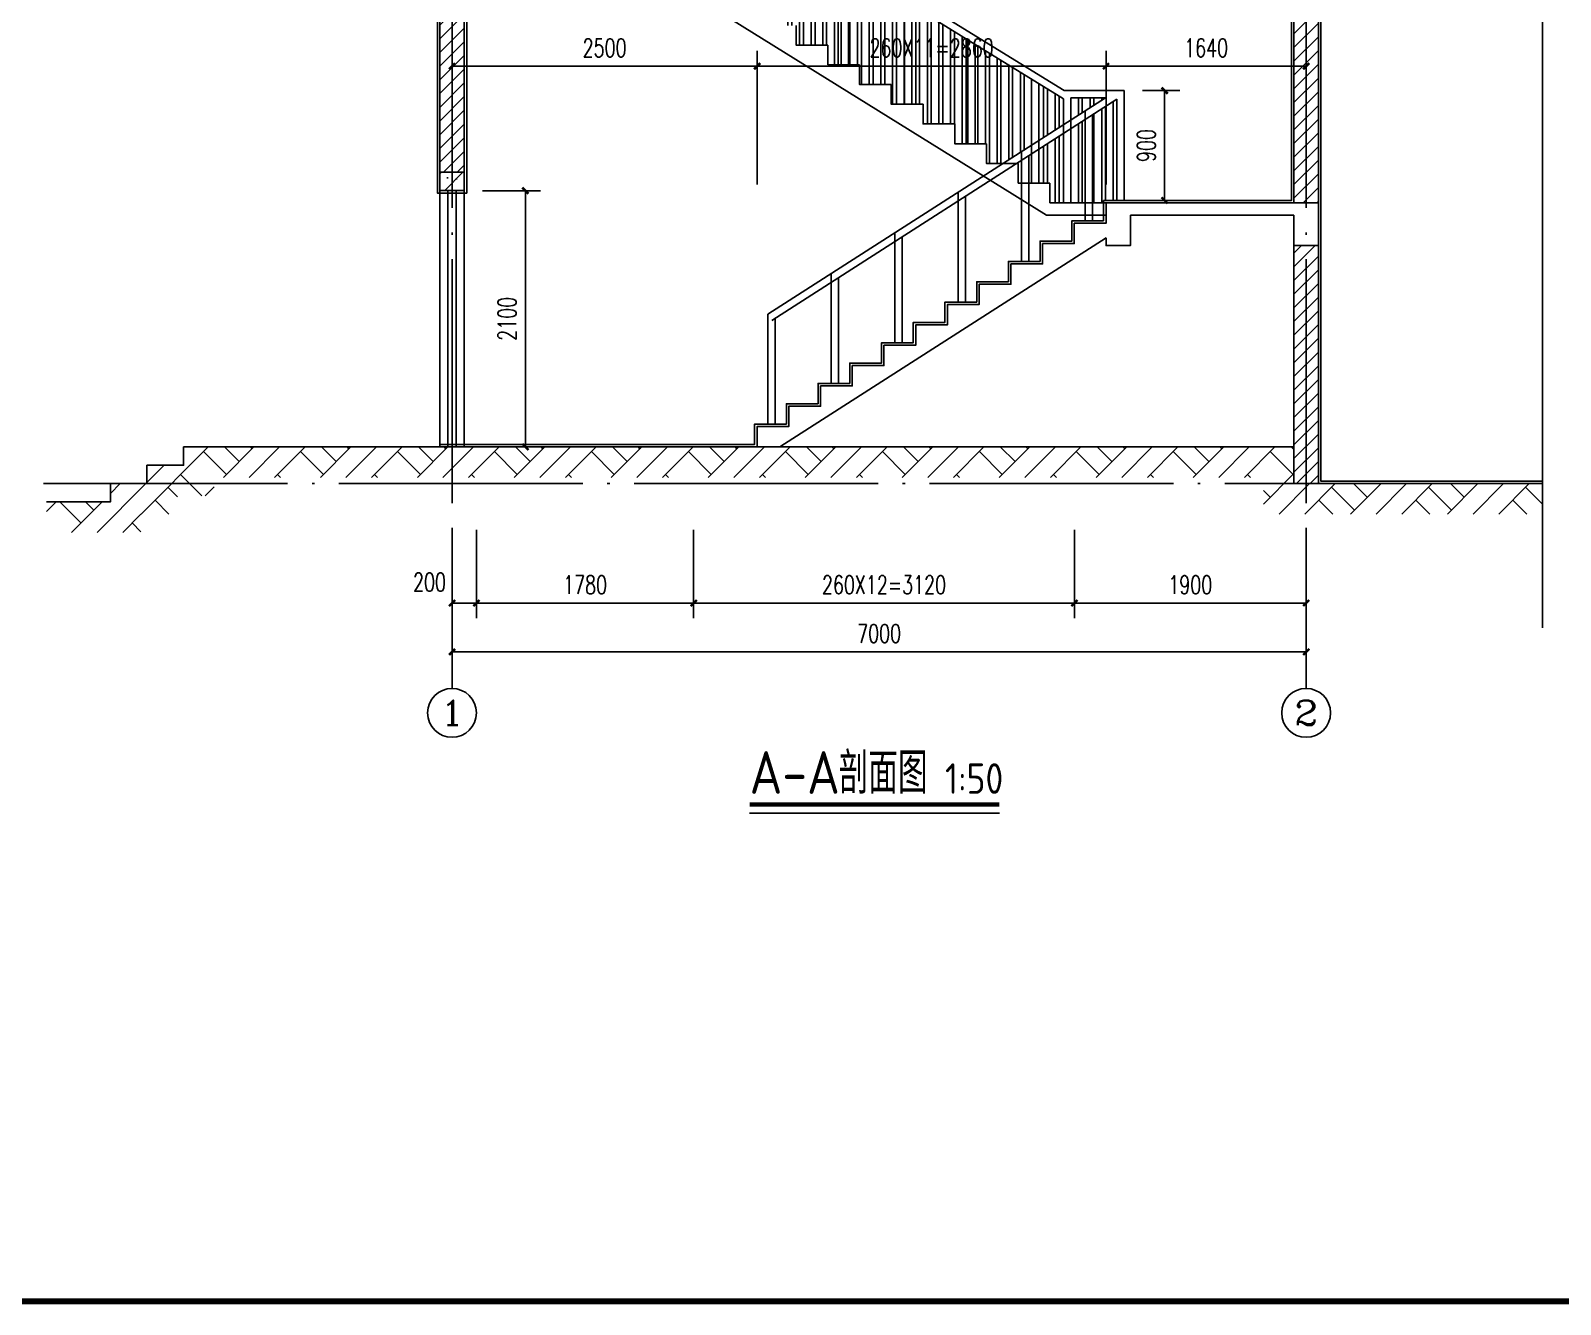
# Model space of a CAD drawing. Extents: x -4747 to 1060961, y -766984 to 396631.
# Drawn here: x 435250 to 447787, y -374389 to -363952 of the extents above; entities that cross this region are included whole.
import ezdxf
from ezdxf.enums import TextEntityAlignment as Align

# ---------------------------------------------------------------- set-up
doc = ezdxf.new("R2010")
doc.units = 0
doc.header["$LTSCALE"] = 1000
doc.header["$MEASUREMENT"] = 0
doc.linetypes.add('DOTE', pattern=[2.42, 2, -0.2, 0.02, -0.2])
doc.layers.get('0').update_dxf_attribs({"linetype": 'CONTINUOUS'})
doc.layers.get('DEFPOINTS').update_dxf_attribs({"linetype": 'CONTINUOUS'})
for name, color, linetype in [('AXIS', 3, 'CONTINUOUS'), ('AXIS_TEXT', 7, 'CONTINUOUS'), ('DIM_SYMB', 3, 'CONTINUOUS'), ('DOTE', 1, 'DOTE'), ('PUB_DIM', 3, 'CONTINUOUS'), ('PUB_TEXT', 7, 'CONTINUOUS'), ('PUB_TITLE', 4, 'CONTINUOUS'), ('STAIR', 2, 'CONTINUOUS'), ('WALL', 6, 'CONTINUOUS'), ('WINDOW', 4, 'CONTINUOUS'), ('剖面填充', 147, 'CONTINUOUS'), ('栏杆', 56, 'CONTINUOUS'), ('详图线条', 9, 'CONTINUOUS')]:
    doc.layers.add(name, color=color, linetype=linetype)
doc.styles.add('_TCH_AXIS', font='COMPLEX', dxfattribs={"bigfont": 'GBCBIG'})
doc.styles.add('DIM_FONT', font='SIMPLEX', dxfattribs={"width": 0.7, "bigfont": 'GBCBIG'})
doc.styles.get("Standard").update_dxf_attribs({"font": 'gbenor.shx', "bigfont": 'gbcbig.shx'})
doc.dimstyles.new('DIMN50', dxfattribs={"dimscale": 0.5, "dimtxt": 300, "dimasz": 100, "dimexe": 250, "dimexo": 300, "dimgap": 150, "dimtad": 1, "dimdec": 0, "dimzin": 0, "dimtxsty": 'DIM_FONT', "dimblk": 'ARCHTICK', "dimcen": 0.09, "dimclrt": 7, "dimazin": 3, "dimtfac": 1, "dimtdec": 0, "dimtix": 1, "dimtmove": 0, "dimatfit": 3, "dimtolj": 1, "dimtzin": 0})

# ---------------------------------------------------------------- blocks, each defined once
blk = doc.blocks.new('_ARCHTICK')
at = {"color": 0, "linetype": 'BYBLOCK', "const_width": 0.4}
blk.add_lwpolyline([(-0.5, -0.5), (0.5, 0.5)], dxfattribs=at)
blk = doc.blocks.new('*D331')
at = {"layer": 'DEFPOINTS', "color": 0}
for p in [(438804, -365264), (439305, -365264), (438804, -367364)]:
    blk.add_point(p, dxfattribs=at)
at = {"layer": 'PUB_DIM', "color": 0}
for p, q in [((438954, -365264), (439430, -365264)), ((439305, -367364), (439305, -365264)), ((438954, -367364), (439430, -367364))]:
    blk.add_line(p, q, dxfattribs=at)
at = {"layer": 'PUB_DIM', "color": 0, "xscale": 50, "yscale": 50, "zscale": 50}
for p, rotation in [((439305, -365264), 90), ((439305, -367364), 270)]:
    blk.add_blockref('_ARCHTICK', p, dxfattribs=dict(at, rotation=rotation))
at = {"layer": 'PUB_DIM', "color": 7, "insert": (439155, -366314), "char_height": 150, "attachment_point": 5, "rotation": 90, "style": 'DIM_FONT'}
blk.add_mtext('\\A1;2100', dxfattribs=at)
blk = doc.blocks.new('*D344')
at = {"layer": 'DEFPOINTS', "color": 0}
for p in [(441204, -364244), (438704, -365364), (441204, -365364)]:
    blk.add_point(p, dxfattribs=at)
at = {"layer": 'PUB_DIM', "color": 0}
for p, q in [((438704, -365214), (438704, -364119)), ((441204, -365214), (441204, -364119)), ((438704, -364244), (441204, -364244))]:
    blk.add_line(p, q, dxfattribs=at)
at = {"layer": 'PUB_DIM', "color": 0, "xscale": 50, "yscale": 50, "zscale": 50, "rotation": 180}
blk.add_blockref('_ARCHTICK', (438704, -364244), dxfattribs=at)
at = {"layer": 'PUB_DIM', "color": 0, "xscale": 50, "yscale": 50, "zscale": 50}
blk.add_blockref('_ARCHTICK', (441204, -364244), dxfattribs=at)
at = {"layer": 'PUB_DIM', "color": 7, "insert": (439954, -364094), "char_height": 150, "attachment_point": 5, "style": 'DIM_FONT'}
blk.add_mtext('\\A1;2500', dxfattribs=at)
blk = doc.blocks.new('*D345')
at = {"layer": 'DEFPOINTS', "color": 0}
for p in [(444064, -364244), (441204, -365364), (444064, -365364)]:
    blk.add_point(p, dxfattribs=at)
at = {"layer": 'PUB_DIM', "color": 0}
for p, q in [((441204, -365214), (441204, -364119)), ((444064, -365214), (444064, -364119)), ((441204, -364244), (444064, -364244))]:
    blk.add_line(p, q, dxfattribs=at)
at = {"layer": 'PUB_DIM', "color": 0, "xscale": 50, "yscale": 50, "zscale": 50, "rotation": 180}
blk.add_blockref('_ARCHTICK', (441204, -364244), dxfattribs=at)
at = {"layer": 'PUB_DIM', "color": 0, "xscale": 50, "yscale": 50, "zscale": 50}
blk.add_blockref('_ARCHTICK', (444064, -364244), dxfattribs=at)
at = {"layer": 'PUB_DIM', "color": 7, "insert": (442634, -364094), "char_height": 150, "attachment_point": 5, "style": 'DIM_FONT'}
blk.add_mtext('\\A1;260X11=2860', dxfattribs=at)
blk = doc.blocks.new('*D346')
at = {"layer": 'DEFPOINTS', "color": 0}
for p in [(445704, -364244), (444064, -365364), (445704, -365364)]:
    blk.add_point(p, dxfattribs=at)
at = {"layer": 'PUB_DIM', "color": 0}
for p, q in [((444064, -365214), (444064, -364119)), ((445704, -365214), (445704, -364119)), ((444064, -364244), (445704, -364244))]:
    blk.add_line(p, q, dxfattribs=at)
at = {"layer": 'PUB_DIM', "color": 0, "xscale": 50, "yscale": 50, "zscale": 50, "rotation": 180}
blk.add_blockref('_ARCHTICK', (444064, -364244), dxfattribs=at)
at = {"layer": 'PUB_DIM', "color": 0, "xscale": 50, "yscale": 50, "zscale": 50}
blk.add_blockref('_ARCHTICK', (445704, -364244), dxfattribs=at)
at = {"layer": 'PUB_DIM', "color": 7, "insert": (444884, -364094), "char_height": 150, "attachment_point": 5, "style": 'DIM_FONT'}
blk.add_mtext('\\A1;1640', dxfattribs=at)
blk = doc.blocks.new('*D347')
at = {"layer": 'DEFPOINTS', "color": 0}
for p in [(438704, -367894), (438904, -367894), (438904, -368643)]:
    blk.add_point(p, dxfattribs=at)
at = {"layer": 'PUB_DIM', "color": 0}
for p, q in [((438704, -368044), (438704, -368768)), ((438904, -368044), (438904, -368768)), ((438704, -368643), (438904, -368643))]:
    blk.add_line(p, q, dxfattribs=at)
at = {"layer": 'PUB_DIM', "color": 0, "xscale": 50, "yscale": 50, "zscale": 50, "rotation": 180}
blk.add_blockref('_ARCHTICK', (438704, -368643), dxfattribs=at)
at = {"layer": 'PUB_DIM', "color": 0, "xscale": 50, "yscale": 50, "zscale": 50}
blk.add_blockref('_ARCHTICK', (438904, -368643), dxfattribs=at)
at = {"layer": 'PUB_DIM', "color": 7, "insert": (438519, -368471), "char_height": 150, "attachment_point": 5, "style": 'DIM_FONT'}
blk.add_mtext('\\A1;200', dxfattribs=at)
blk = doc.blocks.new('*D348')
at = {"layer": 'DEFPOINTS', "color": 0}
for p in [(438904, -367894), (440684, -367894), (440684, -368643)]:
    blk.add_point(p, dxfattribs=at)
at = {"layer": 'PUB_DIM', "color": 0}
for p, q in [((438904, -368044), (438904, -368768)), ((440684, -368044), (440684, -368768)), ((438904, -368643), (440684, -368643))]:
    blk.add_line(p, q, dxfattribs=at)
at = {"layer": 'PUB_DIM', "color": 0, "xscale": 50, "yscale": 50, "zscale": 50, "rotation": 180}
blk.add_blockref('_ARCHTICK', (438904, -368643), dxfattribs=at)
at = {"layer": 'PUB_DIM', "color": 0, "xscale": 50, "yscale": 50, "zscale": 50}
blk.add_blockref('_ARCHTICK', (440684, -368643), dxfattribs=at)
at = {"layer": 'PUB_DIM', "color": 7, "insert": (439794, -368493), "char_height": 150, "attachment_point": 5, "style": 'DIM_FONT'}
blk.add_mtext('\\A1;1780', dxfattribs=at)
blk = doc.blocks.new('*D349')
at = {"layer": 'DEFPOINTS', "color": 0}
for p in [(440684, -367894), (443804, -367894), (443804, -368643)]:
    blk.add_point(p, dxfattribs=at)
at = {"layer": 'PUB_DIM', "color": 0}
for p, q in [((440684, -368044), (440684, -368768)), ((443804, -368044), (443804, -368768)), ((440684, -368643), (443804, -368643))]:
    blk.add_line(p, q, dxfattribs=at)
at = {"layer": 'PUB_DIM', "color": 0, "xscale": 50, "yscale": 50, "zscale": 50, "rotation": 180}
blk.add_blockref('_ARCHTICK', (440684, -368643), dxfattribs=at)
at = {"layer": 'PUB_DIM', "color": 0, "xscale": 50, "yscale": 50, "zscale": 50}
blk.add_blockref('_ARCHTICK', (443804, -368643), dxfattribs=at)
at = {"layer": 'PUB_DIM', "color": 7, "insert": (442244, -368493), "char_height": 150, "attachment_point": 5, "style": 'DIM_FONT'}
blk.add_mtext('\\A1;260X12=3120', dxfattribs=at)
blk = doc.blocks.new('*D350')
at = {"layer": 'DEFPOINTS', "color": 0}
for p in [(443804, -367894), (445704, -367894), (445704, -368643)]:
    blk.add_point(p, dxfattribs=at)
at = {"layer": 'PUB_DIM', "color": 0}
for p, q in [((443804, -368044), (443804, -368768)), ((445704, -368044), (445704, -368768)), ((443804, -368643), (445704, -368643))]:
    blk.add_line(p, q, dxfattribs=at)
at = {"layer": 'PUB_DIM', "color": 0, "xscale": 50, "yscale": 50, "zscale": 50, "rotation": 180}
blk.add_blockref('_ARCHTICK', (443804, -368643), dxfattribs=at)
at = {"layer": 'PUB_DIM', "color": 0, "xscale": 50, "yscale": 50, "zscale": 50}
blk.add_blockref('_ARCHTICK', (445704, -368643), dxfattribs=at)
at = {"layer": 'PUB_DIM', "color": 7, "insert": (444754, -368493), "char_height": 150, "attachment_point": 5, "style": 'DIM_FONT'}
blk.add_mtext('\\A1;1900', dxfattribs=at)
blk = doc.blocks.new('*D351')
at = {"layer": 'DEFPOINTS', "color": 0}
for p in [(438704, -368294), (445704, -368294), (445704, -369043)]:
    blk.add_point(p, dxfattribs=at)
at = {"layer": 'PUB_DIM', "color": 0}
for p, q in [((438704, -368444), (438704, -369168)), ((445704, -368444), (445704, -369168)), ((438704, -369043), (445704, -369043))]:
    blk.add_line(p, q, dxfattribs=at)
at = {"layer": 'PUB_DIM', "color": 0, "xscale": 50, "yscale": 50, "zscale": 50, "rotation": 180}
blk.add_blockref('_ARCHTICK', (438704, -369043), dxfattribs=at)
at = {"layer": 'PUB_DIM', "color": 0, "xscale": 50, "yscale": 50, "zscale": 50}
blk.add_blockref('_ARCHTICK', (445704, -369043), dxfattribs=at)
at = {"layer": 'PUB_DIM', "color": 7, "insert": (442204, -368893), "char_height": 150, "attachment_point": 5, "style": 'DIM_FONT'}
blk.add_mtext('\\A1;7000', dxfattribs=at)
blk = doc.blocks.new('*D352')
at = {"layer": 'DEFPOINTS', "color": 0}
for p in [(444212, -364444), (444544, -364444), (444212, -365344)]:
    blk.add_point(p, dxfattribs=at)
at = {"layer": 'PUB_DIM', "color": 0}
for p, q in [((444362, -364444), (444669, -364444)), ((444544, -365344), (444544, -364444)), ((444362, -365344), (444669, -365344))]:
    blk.add_line(p, q, dxfattribs=at)
at = {"layer": 'PUB_DIM', "color": 0, "xscale": 50, "yscale": 50, "zscale": 50}
for p, rotation in [((444544, -364444), 90), ((444544, -365344), 270)]:
    blk.add_blockref('_ARCHTICK', p, dxfattribs=dict(at, rotation=rotation))
at = {"layer": 'PUB_DIM', "color": 7, "insert": (444394, -364894), "char_height": 150, "attachment_point": 5, "rotation": 90, "style": 'DIM_FONT'}
blk.add_mtext('\\A1;900', dxfattribs=at)

msp = doc.modelspace()

# ---------------------------------------------------------------- hatches: boundary and pattern name
at = {"layer": '剖面填充'}
h = msp.add_hatch(dxfattribs=at)
h.set_pattern_fill('ANSI31', color=256, scale=50, style=0)
h.set_pattern_definition([(45, (-134139.53, 222138.95), (-56.126601, 56.126601), [])])
h.paths.add_polyline_path([(445803.7, -365713.6), (445603.7, -365713.6), (445603.7, -367663.6), (445803.7, -367663.6)])
h.paths.add_polyline_path([(445803.7, -361513.6), (445603.7, -361513.6), (445603.7, -365363.6), (445803.7, -365363.6)])
h.paths.add_polyline_path([(438803.7, -363663.6), (438603.7, -363663.6), (438603.7, -365113.6), (438803.7, -365113.6)])
h.paths.add_polyline_path([(438803.7, -362363.6), (438603.7, -362363.6), (438603.7, -363263.6), (438803.7, -363263.6)])
h.paths.add_polyline_path([(438803.7, -359563.6), (438603.7, -359563.6), (438603.7, -360413.6), (438803.7, -360413.6)])
h.paths.add_polyline_path([(445803.7, -357513.6), (445603.7, -357513.6), (445603.7, -358913.6), (445803.7, -358913.6)])
h.paths.add_polyline_path([(438803.7, -358283.6), (438803.7, -358263.6), (438603.7, -358263.6), (438603.7, -359163.6), (438803.7, -359163.6)])
h.paths.add_polyline_path([(438803.7, -355563.6), (438603.7, -355563.6), (438603.7, -356313.6), (438803.7, -356313.6)])
h.paths.add_polyline_path([(438803.7, -354263.6), (438603.7, -354263.6), (438603.7, -355163.6), (438803.7, -355163.6)])
h.paths.add_polyline_path([(445803.7, -355513.6), (445603.7, -355513.6), (445603.7, -357163.6), (445803.7, -357163.6)])
h.paths.add_polyline_path([(445803.7, -354013.6), (445603.7, -354013.6), (445603.7, -355163.6), (445803.7, -355163.6)])
h.paths.add_polyline_path([(445803.7, -351063.6), (445603.7, -351063.6), (445603.7, -353663.6), (445803.7, -353663.6)])
h.paths.add_polyline_path([(438803.7, -351263.6), (438603.7, -351263.6), (438603.7, -352163.6), (438803.7, -352163.6)])
h.paths.add_polyline_path([(438803.7, -348263.6), (438603.7, -348263.6), (438603.7, -349313.6), (438803.7, -349313.6)])
h = msp.add_hatch(dxfattribs=at)
h.set_pattern_fill('钢筋混凝土', color=256, scale=50, style=0)
h.set_pattern_definition([(45, (-134139.53, 222138.95), (-88.388348, 88.388348), []), (50, (-134139.53, 222138.95), (358.63009, -31.37607), [37.5, -412.5]), (355, (-134139.53, 222138.95), (-69.37567, 376.09607), [30, -330]), (100.4514, (-134109.64, 222136.33), (289.25469, 344.71977), [31.8701, -350.57106]), (46.1842, (-134139.53, 222238.95), (533.62052, -82.7595), [56.25, -618.75]), (96.6356, (-134095.06, 222232.05), (467.33135, 487.05894), [47.80514, -525.8565]), (351.1842, (-134139.53, 222238.95), (467.33097, 487.0593), [45, -495]), (21, (-134089.53, 222213.95), (298.45353, -201.30945), [37.5, -412.5]), (326, (-134089.53, 222213.95), (121.65767, 362.57502), [30, -330]), (71.4514, (-134064.66, 222197.17), (420.11131, 161.26525), [31.8701, -350.57106]), (37.5, (-134139.53, 222138.95), (6.079928, 166.446927), [0, -326, 0, -335, 0, -331.25]), (7.5, (-134139.53, 222138.95), (131.53477, 197.205856), [0, -191, 0, -318.5, 0, -126.25]), (327.5, (-134251.03, 222138.95), (266.911218, -11.277436), [0, -125, 0, -390, 0, -517.5]), (317.5, (-134301.03, 222138.95), (291.593085, 50.05249), [0, -162.5, 0, -259, 0, -367.5])])
h.paths.add_polyline_path([(438803.7, -365113.6), (438603.7, -365113.6), (438603.7, -365263.6), (438803.7, -365263.6)])
h = msp.add_hatch(dxfattribs=at)
h.set_pattern_fill('夯实土壤', color=256, scale=100, style=0)
h.set_pattern_definition([(45, (118, 0), (-397.394, 397.394), []), (45, (328, 0), (-397.394, 397.394), []), (45, (538, 0), (-397.394, 397.394), []), (135, (118, 0), (-397.394, -397.394), [265, -297]), (135, (223, 105), (-397.394, -397.394), [265, -297]), (135, (328, 210), (-397.394, -397.394), [265, -297])])
h.paths.add_polyline_path([(445603.7, -367363.6), (436503.7, -367363.6), (436503.7, -367513.6), (436203.7, -367513.6), (436203.7, -367663.6), (435903.7, -367663.6), (435903.7, -367813.6), (435379.9, -367813.6), (435379.9, -368063.6), (436153.7, -368063.6), (436153.7, -367913.6), (436453.7, -367913.6), (436453.7, -367763.6), (436753.7, -367763.6), (436753.7, -367613.6), (445353.7, -367613.6), (445353.7, -367913.6), (447640.5, -367913.6), (447640.5, -367663.6), (445603.7, -367663.6)])
at = {"layer": '栏杆', "linetype": 'BYBLOCK'}
h = msp.add_hatch(dxfattribs=at)
h.set_pattern_fill('ANSI32', color=256, scale=20, angle=45, style=0)
h.set_pattern_definition([(90, (-134139.53, 222138.95), (-95.25, 7e-15), []), (90, (-134107.78, 222170.7), (-95.25, 7e-15), [])])
h.paths.add_polyline_path([(443952.1, -365363.6), (444043.7, -365363.6), (444043.7, -365343.6), (444152.1, -365343.6), (444152.1, -364514.9), (443952.1, -364643.1)])
h.paths.add_polyline_path([(443774, -365363.6), (443892.1, -365363.6), (443892.1, -364681.6), (443774, -364757.3)])
h.paths.add_polyline_path([(444058.5, -364503.6), (443774, -364503.6), (443774, -364686)])
h.paths.add_polyline_path([(443512.1, -364853.9), (443714, -364724.5), (443714, -364510.4), (443512.1, -364386)])
h.paths.add_polyline_path([(443452.1, -364349), (442992.1, -364065.6), (442992.1, -364879), (443083.7, -364879), (443083.7, -365040.5), (443220.9, -365040.5), (443452.1, -364892.3)])
h.paths.add_polyline_path([(443714, -364795.7), (443512.1, -364925.1), (443512.1, -365202.1), (443603.7, -365202.1), (443603.7, -365363.6), (443714, -365363.6)])
h.paths.add_polyline_path([(442472.1, -364555.9), (442563.7, -364555.9), (442563.7, -364717.5), (442823.7, -364717.5), (442823.7, -364879), (442932.1, -364879), (442932.1, -364028.6), (442472.1, -363745.1)])
h.paths.add_polyline_path([(441952.1, -364232.9), (442043.7, -364232.9), (442043.7, -364394.4), (442303.7, -364394.4), (442303.7, -364555.9), (442412.1, -364555.9), (442412.1, -363708.2), (441952.1, -363424.7)])
h.paths.add_polyline_path([(441432.1, -363909.8), (441523.7, -363909.8), (441523.7, -364071.3), (441783.7, -364071.3), (441783.7, -364232.9), (441892.1, -364232.9), (441892.1, -363387.7), (441432.1, -363104.3)])

# ---------------------------------------------------------------- linework, layer by layer
at = {"layer": 'AXIS'}
for p, q in [((438703.7, -368665.2), (438703.7, -369342.7)), ((445703.7, -368665.2), (445703.7, -369342.7))]:
    msp.add_line(p, q, dxfattribs=at)
for centre in [(438703.7, -369542.7), (445703.7, -369542.7)]:
    msp.add_circle(centre, 200, dxfattribs=at)
at = {"layer": 'DIM_SYMB'}
for points in [[(447640.5, -368846.5), (447640.5, -358161.3), (447535.5, -358123.1), (447745.5, -358086.1), (447640.5, -358048.8), (447640.5, -347363.6)], [(441142.6, -370364.4), (443190.5, -370364.4)]]:
    msp.add_lwpolyline(points, dxfattribs=at)
at = {"layer": 'DIM_SYMB', "const_width": 35}
msp.add_lwpolyline([(441142.6, -370294.4), (443190.5, -370294.4)], dxfattribs=at)
at = {"layer": 'DOTE'}
for p, q in [((438703.7, -346465.4), (438703.7, -369165.2)), ((445703.7, -346465.4), (445703.7, -369165.2))]:
    msp.add_line(p, q, dxfattribs=at)
at = {"layer": 'DOTE', "elevation": 1435.2}
msp.add_lwpolyline([(435356.3, -367663.6), (447640.5, -367663.6)], dxfattribs=at)
at = {"layer": 'PUB_TITLE', "const_width": 50}
msp.add_lwpolyline([(423170.8, -374364.3), (480870.8, -374364.3), (480870.8, -333314.3), (423170.8, -333314.3)], close=True, dxfattribs=at)
at = {"layer": 'STAIR', "elevation": 1435.2}
for points in [[(440483.7, -363542.9), (443575.2, -365463.6)], [(441523.7, -363909.8), (441523.7, -364071.3), (441783.7, -364071.3)], [(441783.7, -364071.3), (441783.7, -364232.9), (442043.7, -364232.9)], [(442043.7, -364232.9), (442043.7, -364394.4), (442303.7, -364394.4)], [(442303.7, -364394.4), (442303.7, -364555.9), (442563.7, -364555.9)], [(442563.7, -364555.9), (442563.7, -364717.5), (442823.7, -364717.5)], [(442823.7, -364717.5), (442823.7, -364879), (443083.7, -364879)], [(443083.7, -364879), (443083.7, -365040.5), (443343.7, -365040.5)], [(443343.7, -365040.5), (443343.7, -365202.1), (443603.7, -365202.1)], [(443603.7, -365202.1), (443603.7, -365363.6), (443603.7, -365363.6)], [(444063.7, -365463.6), (443575.2, -365463.6)], [(444063.7, -365363.6), (443603.7, -365363.6)]]:
    msp.add_lwpolyline(points, dxfattribs=at)
at = {"layer": 'WALL', "elevation": 1435.2}
for points in [[(445603.7, -361263.6), (445603.7, -365363.6)], [(445803.7, -367663.6), (445803.7, -361263.6)], [(438603.7, -365263.6), (438603.7, -362363.6)], [(438803.7, -365263.6), (438803.7, -363363.6)], [(438603.7, -365113.6), (438803.7, -365113.6)], [(438603.7, -365263.6), (438803.7, -365263.6)], [(444063.7, -365530.3), (444063.7, -365363.6), (444063.7, -365530.3), (443803.7, -365530.3), (443803.7, -365697), (443543.7, -365697), (443543.7, -365863.6), (443283.7, -365863.6), (443283.7, -366030.3), (443023.7, -366030.3), (443023.7, -366197), (442763.7, -366197), (442763.7, -366363.6), (442503.7, -366363.6), (442503.7, -366530.3), (442243.7, -366530.3), (442243.7, -366697), (441983.7, -366697), (441983.7, -366863.6), (441723.7, -366863.6), (441723.7, -367030.3), (441463.7, -367030.3), (441463.7, -367197), (441203.7, -367197), (441203.7, -367363.6), (440943.7, -367363.6)], [(444063.7, -365363.6), (445803.7, -365363.6)], [(444063.7, -365649.1), (444063.7, -365713.6), (444263.7, -365713.6), (444263.7, -365463.6)], [(444263.7, -365463.6), (445603.7, -365463.6)], [(445603.7, -365463.6), (445603.7, -367663.6)], [(445603.7, -365652.2), (445603.7, -365713.6), (445803.7, -365713.6), (445803.7, -365463.6)], [(444063.7, -365649.1), (441389, -367363.6)], [(438603.7, -367363.6), (441203.7, -367363.6)], [(445603.7, -367663.6), (447640.5, -367663.6)]]:
    msp.add_lwpolyline(points, dxfattribs=at)
at = {"layer": 'WINDOW', "linetype": 'BYBLOCK', "elevation": 1435.2}
for points in [[(438603.7, -365263.6), (438603.7, -367363.6)], [(438670.4, -365263.6), (438670.4, -367363.6)], [(438737, -365263.6), (438737, -367363.6)], [(438803.7, -365263.6), (438803.7, -367363.6)]]:
    msp.add_lwpolyline(points, dxfattribs=at)
at = {"layer": '剖面填充', "elevation": 1435.2}
for points in [[(438603.7, -367363.6), (436503.7, -367363.6), (436503.7, -367513.6), (436203.7, -367513.6), (436203.7, -367663.6), (435903.7, -367663.6), (435903.7, -367813.6), (435379.9, -367813.6)], [(436503.7, -367363.6), (445603.7, -367363.6), (445603.7, -367663.6), (447640.5, -367663.6)]]:
    msp.add_lwpolyline(points, dxfattribs=at)
at = {"layer": '栏杆', "elevation": 1435.2}
for points in [[(441198.9, -362960.6), (443714, -364510.4)], [(441255.8, -362925.2), (443720, -364443.6)], [(444212.1, -364443.6), (443720, -364443.6)], [(441292.1, -366277), (444058.5, -364503.6)], [(441324.5, -366327.5), (444152.1, -364514.9)], [(444058.5, -364503.6), (443774, -364503.6)]]:
    msp.add_lwpolyline(points, dxfattribs=at)
at = {"layer": '栏杆', "linetype": 'BYBLOCK', "elevation": 1435.2}
for points in [[(441892.1, -364232.9), (441892.1, -363387.7)], [(441952.1, -364232.9), (441952.1, -363424.7)], [(442412.1, -364555.9), (442412.1, -363708.2)], [(442472.1, -364555.9), (442472.1, -363745.1)], [(442932.1, -364879), (442932.1, -364028.6)], [(442992.1, -364879), (442992.1, -364065.6)], [(443452.1, -365202.1), (443452.1, -364349)], [(443512.1, -365202.1), (443512.1, -364386)], [(444212.1, -365343.6), (444212.1, -364443.6)], [(443714, -365363.6), (443714, -364510.4)], [(443774, -365363.6), (443774, -364503.6)], [(444152.1, -365343.6), (444152.1, -364514.9)], [(443892.1, -365510.3), (443892.1, -364610.3)], [(443952.1, -365510.3), (443952.1, -364643.5)], [(443372.1, -365843.6), (443372.1, -364943.6)], [(443432.1, -365843.6), (443432.1, -364976.9)], [(442852.1, -366177), (442852.1, -365277)], [(442912.1, -366177), (442912.1, -365310.2)], [(442332.1, -366510.3), (442332.1, -365610.3)], [(442392.1, -366510.3), (442392.1, -365643.5)], [(441812.1, -366843.6), (441812.1, -365943.6)], [(441872.1, -366843.6), (441872.1, -365976.9)], [(441292.1, -367177), (441292.1, -366277)], [(441352.1, -367177), (441352.1, -366310.2)]]:
    msp.add_lwpolyline(points, dxfattribs=at)
at = {"layer": '详图线条', "elevation": 1435.2}
for points in [[(440463.7, -363243.6), (438823.7, -363243.6), (438823.7, -362343.6), (438583.7, -362343.6), (438583.7, -365283.6), (438823.7, -365283.6), (438823.7, -363383.6), (440263.7, -363383.6), (440263.7, -363633.6), (440503.7, -363633.6), (440503.7, -363392.5), (443583.7, -361478.9), (443583.7, -361533.6), (443823.7, -361533.6), (443823.7, -361283.6), (445583.7, -361283.6), (445583.7, -365343.6), (444043.7, -365343.6)], [(447640.5, -361283.6), (445823.7, -361283.6), (445823.7, -367643.6), (447640.5, -367643.6)], [(444043.7, -365510.3), (444043.7, -365343.6)], [(444043.7, -365510.3), (443783.7, -365510.3), (443783.7, -365677), (443523.7, -365677), (443523.7, -365843.6), (443263.7, -365843.6), (443263.7, -366010.3), (443003.7, -366010.3), (443003.7, -366177), (442743.7, -366177), (442743.7, -366343.6), (442483.7, -366343.6), (442483.7, -366510.3), (442223.7, -366510.3), (442223.7, -366677), (441963.7, -366677), (441963.7, -366843.6), (441703.7, -366843.6), (441703.7, -367010.3), (441443.7, -367010.3), (441443.7, -367177), (441183.7, -367177), (441183.7, -367343.6), (438603.7, -367343.6)]]:
    msp.add_lwpolyline(points, dxfattribs=at)

# ---------------------------------------------------------------- texts
at = {"layer": 'AXIS_TEXT', "style": '_TCH_AXIS'}
for s, width, p, p2 in [('1', 2.211009, (438607.8, -369644.7), (438799.6, -369644.7)), ('2', 1.395753, (445607.8, -369644.7), (445799.6, -369644.7))]:
    msp.add_text(s, height=204, dxfattribs=dict(at, width=width)).set_placement(p, p2, align=Align.FIT)
at = {"layer": 'PUB_TEXT'}
for s, height, p in [('A-A', 350, (441142.6, -370205.8)), ('剖面图', 337.59, (441871.8, -370205.8)), ('1:50', 250, (442744.5, -370205.8))]:
    msp.add_text(s, height=height, dxfattribs=at).set_placement(p)

# ---------------------------------------------------------------- dimensions: what is measured, and where the dimension line sits
at = {"layer": 'PUB_DIM'}
for p1, p2, distance, picture, middle in [((438703.7, -365363.6), (441203.7, -365363.6), 1120.1, '*D344', (439953.7, -364093.6)), ((444063.7, -365363.6), (445703.7, -365363.6), 1120.1, '*D346', (444883.7, -364093.6)), ((444212.1, -365343.6), (444212.1, -364443.6), -331.9, '*D352', (444394, -364893.6)), ((438803.7, -367363.6), (438803.7, -365263.6), -501.8, '*D331', (439155.5, -366313.6)), ((438903.7, -367893.8), (440683.7, -367893.8), -749.5, '*D348', (439793.7, -368493.3)), ((443803.7, -367893.8), (445703.7, -367893.8), -749.5, '*D350', (444753.7, -368493.3)), ((438703.7, -368293.8), (445703.7, -368293.8), -749.5, '*D351', (442203.7, -368893.3))]:
    dim = msp.add_aligned_dim(p1=p1, p2=p2, distance=distance, dimstyle='DIMN50', dxfattribs=at)
    dim.commit()
    dim.dimension.update_dxf_attribs({"geometry": picture, "text_midpoint": middle})
for p1, p2, distance, text, picture, middle in [((441203.7, -365363.6), (444063.7, -365363.6), 1120.1, '260X11=2860', '*D345', (442633.7, -364093.6)), ((440683.7, -367893.8), (443803.7, -367893.8), -749.5, '260X12=3120', '*D349', (442243.7, -368493.3))]:
    dim = msp.add_aligned_dim(p1=p1, p2=p2, distance=distance, text=text, dimstyle='DIMN50', dxfattribs=at)
    dim.commit()
    dim.dimension.update_dxf_attribs({"geometry": picture, "text_midpoint": middle})
dim = msp.add_linear_dim(base=(438903.7, -368643.3), p1=(438703.7, -367893.8), p2=(438903.7, -367893.8), angle=0, dimstyle='DIMN50', dxfattribs=at)
dim.commit()
dim.dimension.update_dxf_attribs({"geometry": '*D347', "text_midpoint": (438518.7, -368470.8), "dimtype": 129})

doc.saveas('drawing.dxf')
